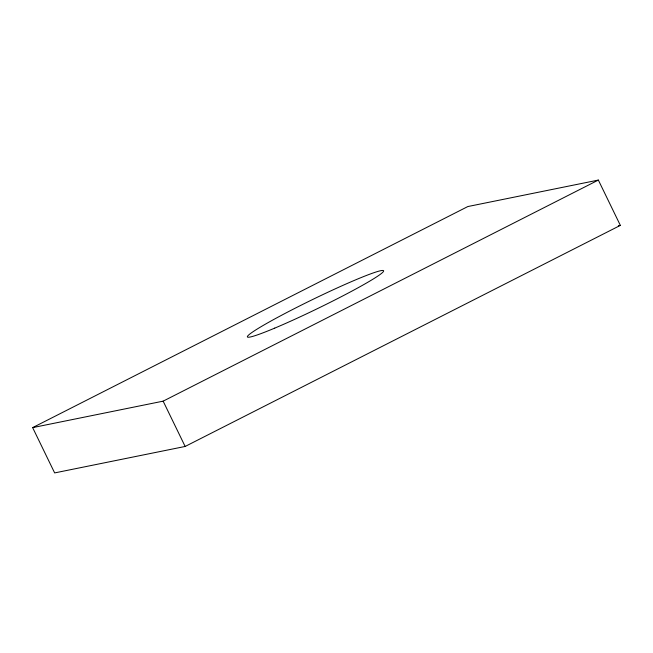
<?xml version="1.0" encoding="UTF-8"?>
<svg xmlns="http://www.w3.org/2000/svg" width="653" height="653" viewBox="0 0 653 653"><rect width="100%" height="100%" fill="white"/><g stroke="black" fill="none" stroke-linecap="round" stroke-linejoin="round"><path stroke-width="0.98" d="M32.65 427.617L467.85 206.544L598.352 180.081L620.35 225.383L185.15 446.456L54.648 472.919L32.65 427.617L163.144 401.154L598.352 180.081M618.358 225.791L620.35 225.383M163.144 401.154L185.15 446.456M274.717 328.124A75.724 5.151 -25.9 0 0 383.18 271.844A75.724 5.151 -25.9 0 0 288.602 311.579A75.724 5.151 -25.9 0 0 274.717 328.124"/></g></svg>
